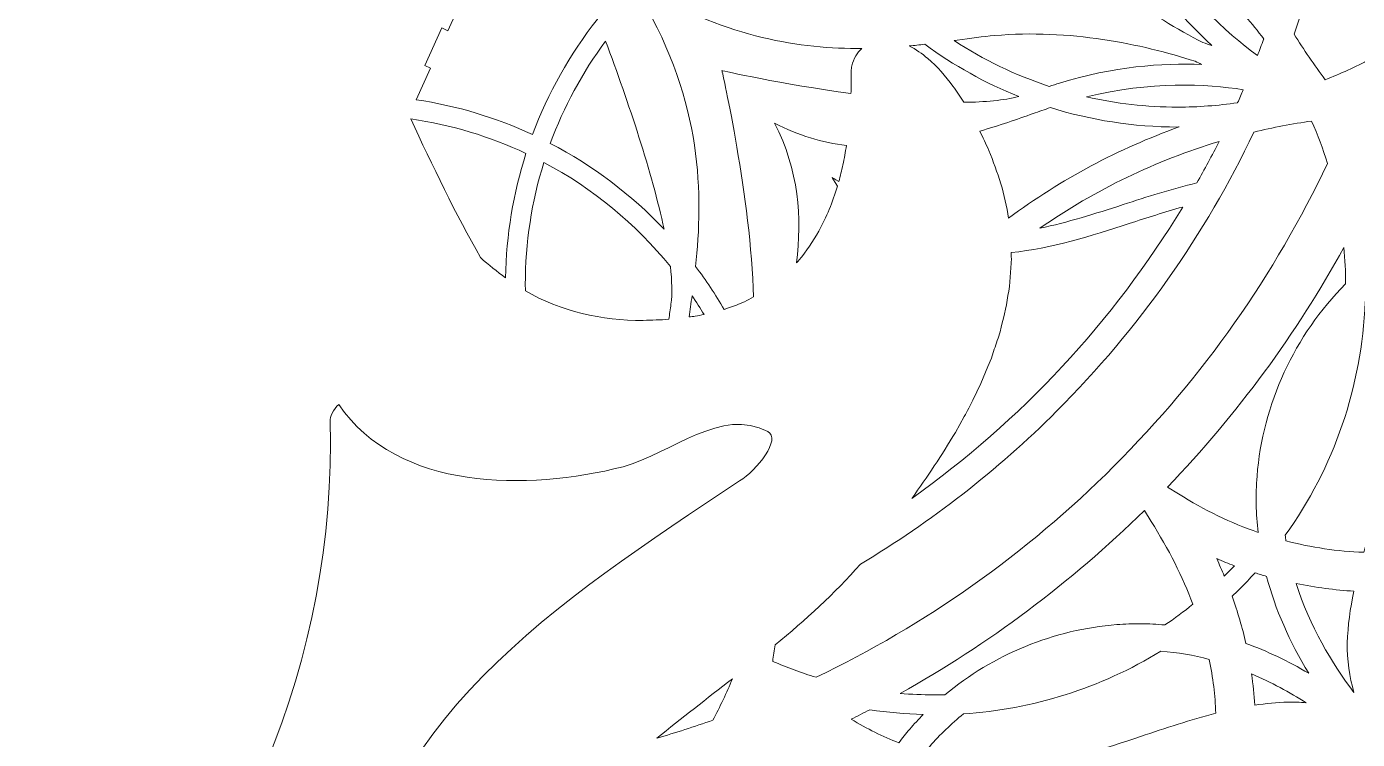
# Model space of a CAD drawing. Header units: millimetres. Extents: x -131 to 670, y -112 to 1620.
# Drawn here: x 445.1 to 578.1, y 1198.6 to 1269.9 of the extents above; entities that cross this region are included whole.
import ezdxf

# ---------------------------------------------------------------- set-up
doc = ezdxf.new("R2010")
doc.units = ezdxf.units.MM
doc.header["$MEASUREMENT"] = 0
doc.layers.add('Layer 3', color=7, linetype='Continuous')

msp = doc.modelspace()

# ---------------------------------------------------------------- linework, layer by layer
at = {"layer": 'Layer 3', "lineweight": 0}
for points, knots in [([(577.33, 1302.17), (577.33, 1313.83), (575.35, 1325.17), (571.55, 1335.83), (571.8, 1336.25), (572.06, 1336.66), (572.33, 1337.07), (572.52, 1337.36), (572.7, 1337.64), (572.89, 1337.92), (573.59, 1338.98), (574.33, 1340.02), (575.09, 1341.03), (576.35, 1340.54), (577.58, 1339.98), (578.77, 1339.37), (583.08, 1327.62), (585.34, 1315.07), (585.34, 1302.18), (585.34, 1289.89), (583.28, 1277.91), (579.35, 1266.63), (577.91, 1265.86), (576.41, 1265.17), (574.87, 1264.58), (573.77, 1266.05), (572.74, 1267.57), (571.76, 1269.14), (575.42, 1279.62), (577.33, 1290.75), (577.33, 1302.17)], [0, 0, 0, 0, 1, 1, 1, 2, 2, 2, 3, 3, 3, 4, 4, 4, 5, 5, 5, 6, 6, 6, 7, 7, 7, 8, 8, 8, 9, 9, 9, 10, 10, 10, 10]), ([(497.19, 1282.77), (497.19, 1282.77), (499.5, 1277.5), (502.12, 1270.63), (499.35, 1267.11), (497.17, 1263.23), (495.63, 1259.09), (491.99, 1260.78), (488.09, 1261.97), (484, 1262.58), (484, 1262.58), (485.44, 1265.73), (485.44, 1265.73), (485.44, 1265.73), (484.86, 1266.01), (484.86, 1266.01), (484.86, 1266.01), (486.57, 1269.75), (486.57, 1269.75), (486.57, 1269.75), (487.15, 1269.47), (487.15, 1269.47), (487.15, 1269.47), (488.9, 1273.28), (488.9, 1273.28), (488.9, 1273.28), (488.32, 1273.56), (488.32, 1273.56), (488.32, 1273.56), (490.04, 1277.3), (490.04, 1277.3), (490.04, 1277.3), (490.61, 1277.02), (490.61, 1277.02), (490.61, 1277.02), (492.36, 1280.84), (492.36, 1280.84), (492.36, 1280.84), (491.78, 1281.12), (491.78, 1281.12), (491.78, 1281.12), (493.5, 1284.85), (493.5, 1284.85), (493.5, 1284.85), (494.07, 1284.57), (494.07, 1284.57), (494.07, 1284.57), (495.82, 1288.39), (495.82, 1288.39), (495.82, 1288.39), (495.25, 1288.67), (495.25, 1288.67), (495.25, 1288.67), (497.65, 1293.92), (497.65, 1293.92), (497.65, 1293.92), (498.23, 1293.64), (498.23, 1293.64), (498.23, 1293.64), (499.98, 1297.45), (499.98, 1297.45), (499.98, 1297.45), (499.4, 1297.74), (499.4, 1297.74), (499.4, 1297.74), (501.8, 1302.98), (501.8, 1302.98), (501.8, 1302.98), (502.38, 1302.7), (502.38, 1302.7), (502.38, 1302.7), (504.13, 1306.52), (504.13, 1306.52), (504.13, 1306.52), (503.55, 1306.8), (503.55, 1306.8), (503.55, 1306.8), (505.96, 1312.05), (505.96, 1312.05), (505.96, 1312.05), (506.54, 1311.77), (506.54, 1311.77), (506.54, 1311.77), (508.29, 1315.58), (508.29, 1315.58), (508.29, 1315.58), (507.71, 1315.87), (507.71, 1315.87), (507.71, 1315.87), (510.8, 1322.62), (510.8, 1322.62), (510.8, 1322.62), (511.38, 1322.34), (511.38, 1322.34), (511.38, 1322.34), (512.82, 1325.48), (512.82, 1325.48), (513.69, 1324.89), (514.58, 1324.34), (515.49, 1323.83), (515.52, 1323.81), (515.54, 1323.8), (515.57, 1323.78), (515.98, 1323.55), (516.38, 1323.33), (516.8, 1323.12), (516.86, 1323.08), (516.92, 1323.05), (516.99, 1323.02), (517.42, 1322.79), (517.86, 1322.57), (518.3, 1322.36), (518.34, 1322.34), (518.39, 1322.33), (518.43, 1322.31), (518.81, 1322.13), (519.2, 1321.95), (519.6, 1321.78), (519.71, 1321.73), (519.81, 1321.69), (519.92, 1321.64), (520.36, 1321.46), (520.79, 1321.28), (521.23, 1321.11), (521.01, 1320.64), (520.8, 1320.17), (520.6, 1319.7), (520.55, 1319.58), (520.5, 1319.47), (520.45, 1319.35), (520.25, 1318.87), (520.06, 1318.39), (519.87, 1317.9), (519.87, 1317.9), (519.87, 1317.89), (519.87, 1317.89), (519.69, 1317.4), (519.52, 1316.91), (519.35, 1316.42), (519.31, 1316.31), (519.28, 1316.2), (519.24, 1316.09), (518.91, 1315.08), (518.62, 1314.05), (518.37, 1313.01), (518.34, 1312.92), (518.32, 1312.82), (518.3, 1312.72), (518.05, 1311.66), (517.84, 1310.59), (517.67, 1309.5), (517.65, 1309.41), (517.64, 1309.33), (517.63, 1309.24), (517.54, 1308.69), (517.47, 1308.13), (517.41, 1307.57), (510.7, 1304.57), (505.35, 1302.47), (505.35, 1302.47), (505.35, 1302.47), (510.76, 1300.35), (517.51, 1297.32), (517.65, 1296.19), (517.84, 1295.08), (518.07, 1293.98), (518.08, 1293.96), (518.08, 1293.95), (518.08, 1293.93), (518.31, 1292.85), (518.58, 1291.78), (518.89, 1290.73), (518.9, 1290.69), (518.92, 1290.65), (518.93, 1290.6), (519.07, 1290.14), (519.21, 1289.68), (519.37, 1289.22), (519.39, 1289.15), (519.41, 1289.08), (519.44, 1289.02), (519.6, 1288.53), (519.78, 1288.04), (519.96, 1287.56), (519.98, 1287.51), (520, 1287.45), (520.02, 1287.4), (520.18, 1286.99), (520.35, 1286.58), (520.52, 1286.17), (520.57, 1286.06), (520.62, 1285.94), (520.67, 1285.82), (520.87, 1285.37), (521.07, 1284.92), (521.28, 1284.47), (517.05, 1282.95), (513.01, 1280.74), (509.34, 1277.85), (502.47, 1280.47), (497.19, 1282.77), (497.19, 1282.77)], [0, 0, 0, 0, 1, 1, 1, 2, 2, 2, 3, 3, 3, 4, 4, 4, 5, 5, 5, 6, 6, 6, 7, 7, 7, 8, 8, 8, 9, 9, 9, 10, 10, 10, 11, 11, 11, 12, 12, 12, 13, 13, 13, 14, 14, 14, 15, 15, 15, 16, 16, 16, 17, 17, 17, 18, 18, 18, 19, 19, 19, 20, 20, 20, 21, 21, 21, 22, 22, 22, 23, 23, 23, 24, 24, 24, 25, 25, 25, 26, 26, 26, 27, 27, 27, 28, 28, 28, 29, 29, 29, 30, 30, 30, 31, 31, 31, 32, 32, 32, 33, 33, 33, 34, 34, 34, 35, 35, 35, 36, 36, 36, 37, 37, 37, 38, 38, 38, 39, 39, 39, 40, 40, 40, 41, 41, 41, 42, 42, 42, 43, 43, 43, 44, 44, 44, 45, 45, 45, 46, 46, 46, 47, 47, 47, 48, 48, 48, 49, 49, 49, 50, 50, 50, 51, 51, 51, 52, 52, 52, 53, 53, 53, 54, 54, 54, 55, 55, 55, 56, 56, 56, 57, 57, 57, 58, 58, 58, 59, 59, 59, 60, 60, 60, 61, 61, 61, 62, 62, 62, 63, 63, 63, 64, 64, 64, 65, 65, 65, 66, 66, 66, 67, 67, 67, 67]), ([(546.65, 1280.67), (545.93, 1281.52), (545.15, 1282.54), (544.34, 1283.62), (544.17, 1283.84), (544, 1284.06), (543.83, 1284.28), (543.83, 1284.28), (543.83, 1284.28), (543.83, 1284.28), (544.36, 1284.18), (544.88, 1284.06), (545.4, 1283.94), (545.62, 1283.89), (545.84, 1283.83), (546.05, 1283.78), (546.39, 1283.69), (546.73, 1283.6), (547.07, 1283.51), (547.49, 1283.39), (547.91, 1283.26), (548.32, 1283.13), (548.57, 1283.05), (548.81, 1282.98), (549.06, 1282.89), (549.41, 1282.78), (549.75, 1282.65), (550.1, 1282.53), (550.21, 1282.48), (550.32, 1282.44), (550.44, 1282.4), (551.62, 1281.95), (552.78, 1281.45), (553.93, 1280.89), (554.16, 1280.43), (554.38, 1279.98), (554.6, 1279.56), (557.32, 1274.44), (560.6, 1270.68), (563.55, 1268), (563.25, 1268.1), (562.96, 1268.19), (562.65, 1268.29), (557.61, 1270.9), (551.48, 1274.9), (546.65, 1280.67)], [0, 0, 0, 0, 1, 1, 1, 2, 2, 2, 3, 3, 3, 4, 4, 4, 5, 5, 5, 6, 6, 6, 7, 7, 7, 8, 8, 8, 9, 9, 9, 10, 10, 10, 11, 11, 11, 12, 12, 12, 13, 13, 13, 14, 14, 14, 15, 15, 15, 15]), ([(557.21, 1279.1), (557.21, 1279.1), (557.21, 1279.1), (557.21, 1279.1), (557.83, 1278.73), (558.43, 1278.33), (559.03, 1277.92), (559.22, 1277.8), (559.4, 1277.67), (559.58, 1277.54), (559.93, 1277.3), (560.27, 1277.05), (560.61, 1276.8), (560.9, 1276.57), (561.2, 1276.34), (561.49, 1276.11), (561.66, 1275.97), (561.83, 1275.84), (562, 1275.7), (562.43, 1275.35), (562.85, 1274.99), (563.26, 1274.62), (563.36, 1274.53), (563.46, 1274.43), (563.57, 1274.34), (564.02, 1273.92), (564.48, 1273.5), (564.92, 1273.06), (566.3, 1271.67), (567.57, 1270.2), (568.73, 1268.66), (568.73, 1268.64), (568.72, 1268.62), (568.71, 1268.6), (568.51, 1268.07), (568.31, 1267.53), (568.11, 1267), (564.98, 1269.27), (560.69, 1273.15), (557.21, 1279.1)], [0, 0, 0, 0, 1, 1, 1, 2, 2, 2, 3, 3, 3, 4, 4, 4, 5, 5, 5, 6, 6, 6, 7, 7, 7, 8, 8, 8, 9, 9, 9, 10, 10, 10, 11, 11, 11, 12, 12, 12, 13, 13, 13, 13]), ([(517.72, 1242.86), (517.42, 1242.69), (517.12, 1242.53), (516.81, 1242.38), (516.28, 1242.17), (515.77, 1241.92), (515.22, 1241.76), (515.22, 1241.76), (514.78, 1241.61), (514.78, 1241.61), (513.92, 1243.1), (512.97, 1244.53), (511.94, 1245.9), (512.68, 1252.94), (512.67, 1262.32), (506.52, 1272.64), (506.65, 1272.78), (506.79, 1272.92), (506.92, 1273.06), (507.05, 1273.19), (507.19, 1273.32), (507.32, 1273.45), (515.15, 1268.79), (522.44, 1267.65), (528.57, 1267.7), (528.33, 1267.49), (528.12, 1267.24), (527.96, 1266.96), (527.76, 1266.65), (527.65, 1266.31), (527.56, 1265.96), (527.53, 1265.78), (527.49, 1265.6), (527.49, 1265.42), (527.49, 1265.42), (527.48, 1265.16), (527.48, 1265.16), (527.48, 1265.16), (527.48, 1264.93), (527.48, 1264.93), (527.49, 1264.35), (527.48, 1263.77), (527.47, 1263.19), (520.57, 1264.13), (514.57, 1265.49), (514.57, 1265.49), (514.57, 1265.49), (517.5, 1252.58), (517.72, 1242.86)], [0, 0, 0, 0, 1, 1, 1, 2, 2, 2, 3, 3, 3, 4, 4, 4, 5, 5, 5, 6, 6, 6, 7, 7, 7, 8, 8, 8, 9, 9, 9, 10, 10, 10, 11, 11, 11, 12, 12, 12, 13, 13, 13, 14, 14, 14, 15, 15, 15, 16, 16, 16, 16]), ([(547.29, 1263.91), (543.9, 1265.03), (540.7, 1266.57), (537.77, 1268.49), (537.88, 1268.51), (537.98, 1268.52), (538.09, 1268.53), (539.43, 1268.72), (540.69, 1268.89), (541.81, 1268.99), (549.31, 1269.65), (556.48, 1268.15), (561.89, 1266.42), (562.1, 1266.31), (562.3, 1266.21), (562.51, 1266.11), (558.58, 1266.26), (553.7, 1265.89), (548.31, 1264.24), (547.98, 1264.13), (547.64, 1264.02), (547.29, 1263.91)], [0, 0, 0, 0, 1, 1, 1, 2, 2, 2, 3, 3, 3, 4, 4, 4, 5, 5, 5, 6, 6, 6, 7, 7, 7, 7]), ([(508.78, 1249.64), (505.5, 1253.09), (501.67, 1256), (497.41, 1258.21), (498.75, 1261.85), (500.6, 1265.29), (502.94, 1268.44), (505.23, 1262.29), (507.59, 1255.25), (508.78, 1249.64)], [0, 0, 0, 0, 1, 1, 1, 2, 2, 2, 3, 3, 3, 3]), ([(534.84, 1268.12), (537.73, 1266), (540.89, 1264.24), (544.25, 1262.9), (542.75, 1262.51), (540.85, 1262.34), (538.75, 1262.32), (538.41, 1262.87), (538.05, 1263.41), (537.66, 1263.93), (536.93, 1264.93), (536.11, 1265.88), (535.14, 1266.7), (534.58, 1267.18), (533.96, 1267.62), (533.28, 1267.95), (533.81, 1268), (534.33, 1268.06), (534.84, 1268.12)], [0, 0, 0, 0, 1, 1, 1, 2, 2, 2, 3, 3, 3, 4, 4, 4, 5, 5, 5, 6, 6, 6, 6]), ([(560.14, 1261.84), (557.01, 1261.84), (553.96, 1262.2), (551.03, 1262.86), (557.44, 1264.44), (562.98, 1264.16), (566.69, 1263.58), (566.5, 1263.14), (566.32, 1262.71), (566.12, 1262.29), (566.12, 1262.28), (566.12, 1262.28), (566.12, 1262.28), (564.17, 1261.99), (562.17, 1261.84), (560.14, 1261.84)], [0, 0, 0, 0, 1, 1, 1, 2, 2, 2, 3, 3, 3, 4, 4, 4, 5, 5, 5, 5]), ([(560.14, 1259.85), (560.18, 1259.85), (560.23, 1259.86), (560.27, 1259.86), (554.27, 1257.7), (548.51, 1254.66), (543.21, 1250.73), (542.91, 1253.08), (542.12, 1255.33), (541.25, 1257.51), (540.96, 1258.16), (540.66, 1258.8), (540.35, 1259.44), (542.29, 1260), (544.09, 1260.63), (545.67, 1261.19), (546.27, 1261.4), (546.85, 1261.6), (547.4, 1261.79), (551.43, 1260.54), (555.7, 1259.85), (560.14, 1259.85)], [0, 0, 0, 0, 1, 1, 1, 2, 2, 2, 3, 3, 3, 4, 4, 4, 5, 5, 5, 6, 6, 6, 7, 7, 7, 7]), ([(494.98, 1257.21), (493.7, 1253.23), (493.01, 1249.05), (492.94, 1244.76), (492.08, 1245.39), (491.24, 1246.07), (490.44, 1246.79), (488, 1251.07), (485.56, 1256.08), (483.47, 1260.66), (487.52, 1260.07), (491.39, 1258.89), (494.98, 1257.21)], [0, 0, 0, 0, 1, 1, 1, 2, 2, 2, 3, 3, 3, 4, 4, 4, 4]), ([(519.9, 1208.09), (522.91, 1210.56), (525.83, 1213.2), (528.42, 1216.16), (535.48, 1220.37), (542.07, 1225.48), (548.03, 1231.45), (556.27, 1239.69), (562.89, 1249.11), (567.75, 1259.34), (569.66, 1259.8), (571.58, 1260.17), (573.52, 1260.45), (574.12, 1259.07), (574.66, 1257.66), (575.1, 1256.21), (569.86, 1245.11), (562.69, 1234.88), (553.76, 1225.95), (544.96, 1217.14), (534.89, 1210.06), (523.98, 1204.84), (522.51, 1205.28), (521.06, 1205.82), (519.64, 1206.43), (519.72, 1206.99), (519.81, 1207.54), (519.9, 1208.09)], [0, 0, 0, 0, 1, 1, 1, 2, 2, 2, 3, 3, 3, 4, 4, 4, 5, 5, 5, 6, 6, 6, 7, 7, 7, 8, 8, 8, 9, 9, 9, 9]), ([(526.11, 1253.92), (525.64, 1252.36), (525.03, 1250.84), (524.25, 1249.43), (523.67, 1248.4), (523, 1247.44), (522.27, 1246.54), (522.19, 1246.45), (522.1, 1246.36), (522.02, 1246.27), (522.58, 1250.75), (522.25, 1255.58), (519.83, 1260.23), (522.2, 1259), (524.62, 1258.31), (527.02, 1258), (526.91, 1257.35), (526.8, 1256.71), (526.66, 1256.07), (526.54, 1255.51), (526.4, 1254.95), (526.25, 1254.4), (525.83, 1254.65), (525.58, 1254.8), (525.58, 1254.8), (525.58, 1254.8), (525.79, 1254.47), (526.11, 1253.92)], [0, 0, 0, 0, 1, 1, 1, 2, 2, 2, 3, 3, 3, 4, 4, 4, 5, 5, 5, 6, 6, 6, 7, 7, 7, 8, 8, 8, 9, 9, 9, 9]), ([(554.67, 1252.09), (551.86, 1251.18), (549.11, 1250.3), (546.36, 1249.74), (551.93, 1253.61), (557.98, 1256.5), (564.27, 1258.4), (563.56, 1257), (562.82, 1255.62), (562.04, 1254.26), (559.55, 1253.67), (557.07, 1252.87), (554.67, 1252.09)], [0, 0, 0, 0, 1, 1, 1, 2, 2, 2, 3, 3, 3, 4, 4, 4, 4]), ([(496.77, 1256.31), (501.65, 1253.72), (505.94, 1250.17), (509.41, 1245.92), (509.58, 1244.46), (509.61, 1243.18), (509.47, 1242.15), (509.4, 1241.63), (509.33, 1241.13), (509.26, 1240.63), (508.41, 1240.56), (507.55, 1240.55), (506.69, 1240.52), (502.54, 1240.48), (498.47, 1241.43), (494.92, 1243.47), (494.92, 1243.67), (494.91, 1243.86), (494.91, 1244.06), (494.91, 1248.28), (495.55, 1252.4), (496.77, 1256.31)], [0, 0, 0, 0, 1, 1, 1, 2, 2, 2, 3, 3, 3, 4, 4, 4, 5, 5, 5, 6, 6, 6, 7, 7, 7, 7]), ([(537.91, 1229.32), (537.91, 1229.32), (538.8, 1230.92), (538.8, 1230.92), (539.1, 1231.46), (539.39, 1231.99), (539.65, 1232.55), (539.65, 1232.55), (540.46, 1234.2), (540.46, 1234.2), (540.46, 1234.2), (541.16, 1235.9), (541.16, 1235.9), (541.16, 1235.9), (541.51, 1236.75), (541.51, 1236.75), (541.51, 1236.75), (541.8, 1237.63), (541.8, 1237.63), (541.99, 1238.22), (542.21, 1238.79), (542.37, 1239.39), (542.67, 1240.58), (543.01, 1241.77), (543.16, 1243), (543.4, 1244.21), (543.42, 1245.46), (543.5, 1246.69), (543.5, 1246.89), (543.49, 1247.1), (543.49, 1247.3), (547.53, 1247.7), (551.45, 1248.96), (555.29, 1250.21), (557.04, 1250.77), (558.83, 1251.35), (560.63, 1251.85), (553.69, 1240.39), (544.45, 1230.47), (533.55, 1222.73), (535.09, 1224.86), (536.55, 1227.05), (537.91, 1229.32)], [0, 0, 0, 0, 1, 1, 1, 2, 2, 2, 3, 3, 3, 4, 4, 4, 5, 5, 5, 6, 6, 6, 7, 7, 7, 8, 8, 8, 9, 9, 9, 10, 10, 10, 11, 11, 11, 12, 12, 12, 13, 13, 13, 14, 14, 14, 14]), ([(576.92, 1244.17), (571.82, 1239.05), (568.62, 1232.15), (568.06, 1224.93), (567.91, 1223.07), (567.96, 1221.19), (568.18, 1219.32), (565.46, 1220.27), (562.8, 1221.55), (560.21, 1223.17), (560.21, 1223.17), (559.11, 1223.86), (559.11, 1223.86), (566.11, 1231.14), (572.01, 1239.19), (576.75, 1247.82), (576.86, 1246.61), (576.92, 1245.39), (576.92, 1244.17)], [0, 0, 0, 0, 1, 1, 1, 2, 2, 2, 3, 3, 3, 4, 4, 4, 5, 5, 5, 6, 6, 6, 6]), ([(570.95, 1218.48), (570.92, 1218.66), (570.9, 1218.85), (570.88, 1219.04), (575.76, 1225.84), (578.54, 1233.88), (578.87, 1242.36), (579.31, 1242.8), (579.77, 1243.24), (580.24, 1243.65), (580.96, 1244.28), (581.73, 1244.83), (582.51, 1245.33), (583.7, 1241.51), (584, 1237.45), (583.39, 1233.16), (582.94, 1230.07), (581.79, 1226.64), (580.56, 1223.01), (579.93, 1221.14), (579.29, 1219.24), (578.74, 1217.34), (576.1, 1217.43), (573.5, 1217.81), (570.95, 1218.48)], [0, 0, 0, 0, 1, 1, 1, 2, 2, 2, 3, 3, 3, 4, 4, 4, 5, 5, 5, 6, 6, 6, 7, 7, 7, 8, 8, 8, 8]), ([(512.78, 1241.1), (512.48, 1241.05), (512.18, 1241), (511.89, 1240.94), (511.7, 1240.91), (511.49, 1240.88), (511.29, 1240.86), (511.34, 1241.2), (511.39, 1241.54), (511.43, 1241.88), (511.48, 1242.24), (511.53, 1242.61), (511.58, 1242.99), (512, 1242.37), (512.4, 1241.74), (512.78, 1241.1)], [0, 0, 0, 0, 1, 1, 1, 2, 2, 2, 3, 3, 3, 4, 4, 4, 5, 5, 5, 5]), ([(446.11, 1160.62), (445.06, 1162.73), (447.88, 1165.2), (449.64, 1166.97), (466.22, 1183.9), (476.1, 1206.83), (475.39, 1230.47), (475.39, 1230.79), (475.69, 1231.69), (476.27, 1232.11), (482.19, 1223.42), (495.09, 1223.49), (504.68, 1225.88), (509.61, 1227.29), (514.55, 1231.88), (519.14, 1229.41), (520.55, 1228.7), (518.08, 1225.53), (516.32, 1224.47), (498.33, 1212.48), (478.92, 1200.13), (477.51, 1177.55), (476.81, 1158.85), (487.39, 1138.39), (475.75, 1122.16), (471.87, 1116.87), (466.22, 1127.46), (464.11, 1132.04), (459.17, 1142.63), (452.82, 1151.09), (446.11, 1160.62)], [0, 0, 0, 0, 1, 1, 1, 2, 2, 2, 3, 3, 3, 4, 4, 4, 5, 5, 5, 6, 6, 6, 7, 7, 7, 8, 8, 8, 9, 9, 9, 10, 10, 10, 10]), ([(561.66, 1212.14), (560.75, 1211.41), (559.81, 1210.72), (558.86, 1210.07), (558.06, 1210.15), (557.25, 1210.19), (556.45, 1210.19), (555.65, 1210.2), (554.86, 1210.17), (554.06, 1210.11), (547.75, 1209.62), (541.7, 1207.11), (536.85, 1203.09), (536.48, 1203.09), (536.11, 1203.08), (535.74, 1203.08), (534.62, 1203.09), (533.5, 1203.14), (532.38, 1203.23), (541.2, 1208.14), (549.41, 1214.26), (556.8, 1221.52), (556.8, 1221.52), (557.48, 1220.43), (557.48, 1220.43), (559.23, 1217.64), (560.62, 1214.88), (561.66, 1212.14)], [0, 0, 0, 0, 1, 1, 1, 2, 2, 2, 3, 3, 3, 4, 4, 4, 5, 5, 5, 6, 6, 6, 7, 7, 7, 8, 8, 8, 9, 9, 9, 9]), ([(564.79, 1214.95), (564.55, 1215.53), (564.3, 1216.11), (564.03, 1216.7), (564.62, 1216.44), (565.21, 1216.21), (565.8, 1215.99), (565.8, 1215.99), (564.79, 1214.95), (564.79, 1214.95)], [0, 0, 0, 0, 1, 1, 1, 2, 2, 2, 3, 3, 3, 3]), ([(566.95, 1208.23), (566.59, 1209.8), (566.13, 1211.37), (565.57, 1212.95), (565.82, 1213.18), (566.07, 1213.41), (566.32, 1213.66), (566.85, 1214.19), (567.36, 1214.73), (567.86, 1215.28), (568.24, 1215.16), (568.63, 1215.04), (569.01, 1214.93), (569.89, 1211.65), (571.3, 1208.39), (573.23, 1205.24), (571.17, 1206.46), (569.07, 1207.46), (566.95, 1208.23)], [0, 0, 0, 0, 1, 1, 1, 2, 2, 2, 3, 3, 3, 4, 4, 4, 5, 5, 5, 6, 6, 6, 6]), ([(571.97, 1214.22), (573.94, 1213.81), (575.88, 1213.56), (577.74, 1213.45), (577.38, 1211.71), (577.13, 1209.99), (577.09, 1208.29), (577.04, 1206.56), (577.3, 1204.89), (577.75, 1203.33), (575.54, 1206.26), (573.33, 1209.95), (571.97, 1214.22)], [0, 0, 0, 0, 1, 1, 1, 2, 2, 2, 3, 3, 3, 4, 4, 4, 4]), ([(546.25, 1196.13), (545.53, 1196.03), (544.61, 1195.97), (543.55, 1195.98), (541.22, 1196), (538.17, 1196.37), (534.87, 1197.37), (535.03, 1197.56), (535.18, 1197.74), (535.34, 1197.93), (536.37, 1199.11), (537.5, 1200.2), (538.71, 1201.19), (545.6, 1201.64), (552.39, 1203.73), (558.46, 1207.46), (560.13, 1207.32), (561.74, 1207.04), (563.28, 1206.63), (563.66, 1204.82), (563.88, 1203.02), (563.94, 1201.24), (561.42, 1200.6), (558.9, 1199.75), (556.41, 1198.92), (552.77, 1197.71), (549.34, 1196.56), (546.25, 1196.13)], [0, 0, 0, 0, 1, 1, 1, 2, 2, 2, 3, 3, 3, 4, 4, 4, 5, 5, 5, 6, 6, 6, 7, 7, 7, 8, 8, 8, 9, 9, 9, 9]), ([(513.66, 1200.55), (511.81, 1199.9), (509.94, 1199.3), (508.06, 1198.75), (510.53, 1200.76), (513.07, 1202.71), (515.61, 1204.69), (515.03, 1203.27), (514.38, 1201.89), (513.66, 1200.55)], [0, 0, 0, 0, 1, 1, 1, 2, 2, 2, 3, 3, 3, 3]), ([(572.97, 1202.29), (572.37, 1202.35), (571.75, 1202.37), (571.14, 1202.36), (570.05, 1202.33), (568.95, 1202.22), (567.84, 1202.05), (567.78, 1203.09), (567.67, 1204.13), (567.52, 1205.18), (569.49, 1204.34), (571.32, 1203.34), (572.97, 1202.29)], [0, 0, 0, 0, 1, 1, 1, 2, 2, 2, 3, 3, 3, 4, 4, 4, 4]), ([(534.69, 1201.12), (534.23, 1200.65), (533.77, 1200.16), (533.34, 1199.66), (532.95, 1199.22), (532.59, 1198.76), (532.25, 1198.29), (530.67, 1198.92), (529.07, 1199.69), (527.48, 1200.65), (528.1, 1200.96), (528.73, 1201.28), (529.35, 1201.6), (531.12, 1201.33), (532.9, 1201.17), (534.69, 1201.12)], [0, 0, 0, 0, 1, 1, 1, 2, 2, 2, 3, 3, 3, 4, 4, 4, 5, 5, 5, 5])]:
    msp.add_open_spline(points, degree=3, knots=knots, dxfattribs=at)

doc.saveas('drawing.dxf')
